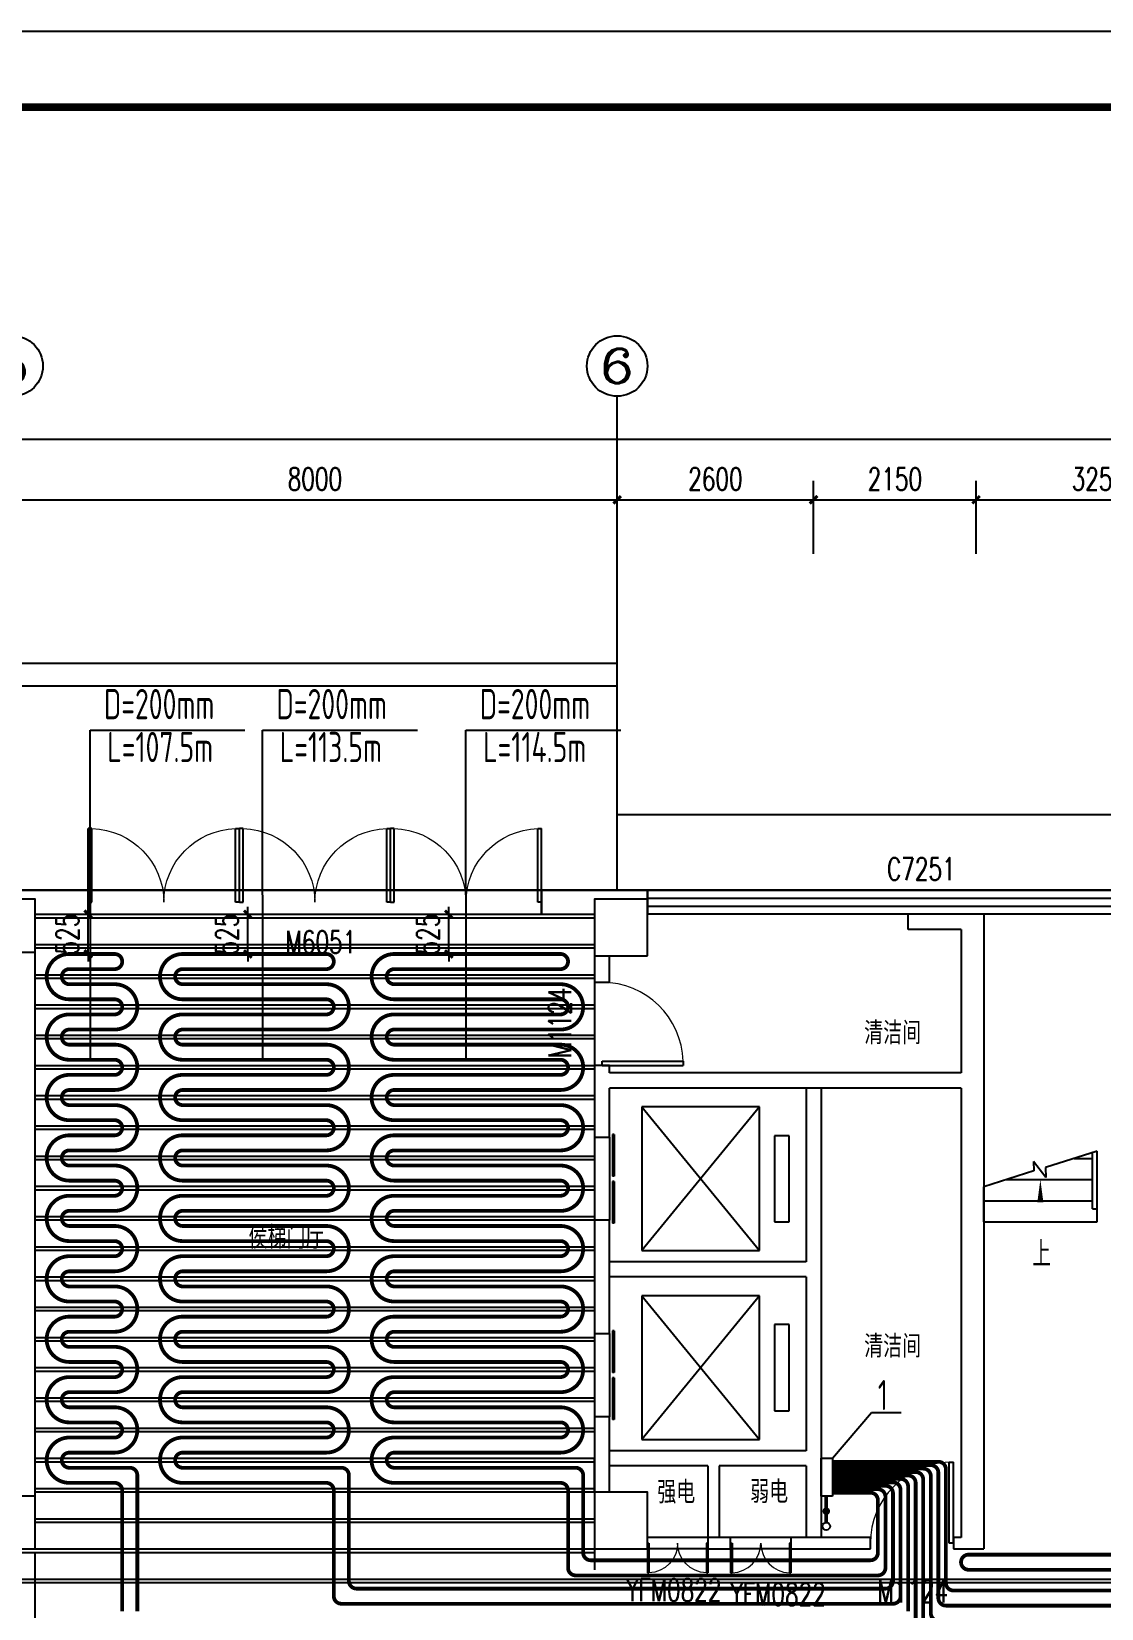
# Model space of a CAD drawing. Extents: x 2430460 to 2514560, y -608375 to -364775.
# Drawn here: x 2475732 to 2489890, y -569847 to -548975 of the extents above; entities that cross this region are included whole.
import ezdxf
from ezdxf.enums import TextEntityAlignment as Align

# ---------------------------------------------------------------- set-up
doc = ezdxf.new("R2010")
doc.units = 0
doc.header["$LTSCALE"] = 1000
doc.header["$MEASUREMENT"] = 0
doc.linetypes.add('DASH', pattern=[0.35, 0.25, -0.1])
doc.layers.add('A-FLOR-IDEN', color=7, linetype='Continuous', lineweight=20)
for name, color, linetype in [('AXIS', 3, 'Continuous'), ('AXIS_TEXT', 7, 'Continuous'), ('COLUMN', 9, 'Continuous'), ('DIM_SYMB', 3, 'Continuous'), ('EQ-采暖分集水器', 7, 'Continuous'), ('EVTR', 2, 'Continuous'), ('PIPE-地暖供', 4, 'Continuous'), ('PIPE-暖供水', 3, 'Continuous'), ('PUB_DIM', 3, 'Continuous'), ('STAIR', 2, 'Continuous'), ('TH_DIM', 3, 'Continuous'), ('TK', 4, 'Continuous'), ('VPIPE-暖供水', 3, 'Continuous'), ('VPIPE-暖回水', 2, 'Continuous'), ('WALL', 9, 'Continuous'), ('WINDOW', 4, 'Continuous'), ('WINDOW_TEXT', 7, 'Continuous'), ('木龙骨', 23, 'Continuous')]:
    doc.layers.add(name, color=color, linetype=linetype)
doc.styles.add('26#标准$0$TSSD_REIN', font='Tssdeng.shx', dxfattribs={"width": 0.7, "bigfont": 'tssdchn.shx'})
doc.styles.add('_TCH_AXIS', font='COMPLEX', dxfattribs={"bigfont": 'GBCBIG'})
doc.styles.add('_TCH_DIM', font='SIMPLEX', dxfattribs={"bigfont": 'GBCBIG'})
doc.styles.add('_TCH_DIM_T3', font='SIMPLEX', dxfattribs={"width": 0.705882, "bigfont": 'GBCBIG'})
doc.styles.add('_TCH_WINDOW', font='SIMPLEX', dxfattribs={"height": 3.5, "bigfont": 'GBCBIG'})
doc.styles.add('COMPLEX', font='COMPLEX')
doc.styles.add('HZTXT1', font='romans.shx', dxfattribs={"width": 0.7, "bigfont": 'GBHZFS.SHX'})
doc.styles.add('ROS', font='simhei.ttf', dxfattribs={"width": 0.7})
doc.styles.get("Standard").update_dxf_attribs({"font": 'gbenor.shx', "bigfont": 'gbcbig.shx'})
doc.dimstyles.new('_TCH_ARCH&&100', dxfattribs={"dimtxt": 297.5, "dimasz": 100, "dimexe": 250, "dimexo": 300, "dimgap": 126.25, "dimtad": 1, "dimdec": 0, "dimzin": 0, "dimdsep": 46, "dimtxsty": '_TCH_DIM_T3', "dimblk": 'ARCHTICK', "dimcen": 0.09, "dimclrt": 7, "dimazin": 2, "dimtfac": 1, "dimtdec": 0, "dimtix": 1, "dimtmove": 2, "dimatfit": 3, "dimfxl": 30, "dimtolj": 1, "dimtzin": 0, "dimarcsym": 0})

# ---------------------------------------------------------------- blocks, each defined once
blk = doc.blocks.new('*U544')
at = {"color": 3}
blk.add_lwpolyline([(-84100, 0), (0, 0), (0, 59400), (-84100, 59400)], close=True, dxfattribs=at)
at = {"color": 3, "const_width": 100}
blk.add_lwpolyline([(-81600, 1000), (-1000, 1000), (-1000, 58400), (-81600, 58400)], close=True, dxfattribs=at)
at = {"layer": 'TK', "color": 4, "style": 'HZTXT1'}
for tag, height, width, p in [('项目负责1', 400, 0.6, (-4500, 19196)), ('项目负责2', 400, 0.6, (-4500, 18296)), ('专责', 400, 0.6, (-4500, 17396)), ('审定', 400, 0.6, (-4500, 16496)), ('审核', 400, 0.6, (-4500, 15596)), ('校对', 400, 0.6, (-4500, 14696)), ('设计', 400, 0.6, (-4500, 13796)), ('绘图', 400, 0.6, (-4500, 12896)), ('建设单位', 450, 0.6, (-4500, 11050)), ('工号', 400, 0.5, (-5501, 3507)), ('版次', 400, 0.7, (-2138, 3498)), ('阶段', 400, 0.7, (-2138, 2498)), ('比例', 400, 0.7, (-5491, 1513)), ('日期', 400, 0.7, (-2138, 1498))]:
    blk.add_attdef(tag, text='', height=height, dxfattribs=dict(at, width=width)).set_placement(p, align=Align.MIDDLE)
at = {"layer": 'TK', "color": 1, "lineweight": -3, "style": 'HZTXT1', "width": 0.6}
blk.add_attdef('工程名称', text='', height=450, dxfattribs=at).set_placement((-4500, 9050), align=Align.MIDDLE)
at = {"layer": 'TK', "color": 4, "lineweight": -3, "style": 'HZTXT1', "width": 0.6}
blk.add_attdef('子项名称', text='', height=450, dxfattribs=at).set_placement((-4500, 7050), align=Align.MIDDLE)
at = {"layer": 'TK', "color": 1, "lineweight": -3, "width": 0.6, "flags": 104}
blk.add_attdef('图名', text='', height=400, dxfattribs=at).set_placement((-4558, 4958), align=Align.MIDDLE_CENTER)
at = {"layer": 'TK', "color": 1, "style": 'HZTXT1', "width": 0.7}
blk.add_attdef('图号', text='', height=400, dxfattribs=at).set_placement((-5491, 2513), align=Align.MIDDLE)
blk = doc.blocks.new('_ArchTick')
at = {"color": 0, "linetype": 'ByBlock', "const_width": 0.4}
blk.add_lwpolyline([(-0.5, -0.5), (0.5, 0.5)], dxfattribs=at)
blk = doc.blocks.new('*D50')
at = {"layer": 'Defpoints', "color": 0, "transparency": 16777216}
for p in [(19928, 9544), (11928, 8527), (19928, 8527)]:
    blk.add_point(p, dxfattribs=at)
at = {"layer": 'PUB_DIM', "color": 0, "lineweight": -2, "transparency": 16777216}
for p, q in [((11928, 8827), (11928, 9794)), ((19928, 8827), (19928, 9794)), ((11928, 9544), (19928, 9544))]:
    blk.add_line(p, q, dxfattribs=at)
at = {"layer": 'PUB_DIM', "color": 0, "lineweight": -2, "transparency": 16777216, "xscale": 100, "yscale": 100, "zscale": 100, "rotation": 180}
blk.add_blockref('_ArchTick', (11928, 9544), dxfattribs=at)
at = {"layer": 'PUB_DIM', "color": 0, "lineweight": -2, "transparency": 16777216, "xscale": 100, "yscale": 100, "zscale": 100}
blk.add_blockref('_ArchTick', (19928, 9544), dxfattribs=at)
at = {"layer": 'PUB_DIM', "color": 7, "transparency": 16777216, "insert": (15928, 9819), "char_height": 297.5, "attachment_point": 5, "style": '_TCH_DIM_T3'}
blk.add_mtext('\\A1;8000', dxfattribs=at)
blk = doc.blocks.new('*D51')
at = {"layer": 'Defpoints', "color": 0, "transparency": 16777216}
for p in [(22528, 9544), (19928, 8527), (22528, 8527)]:
    blk.add_point(p, dxfattribs=at)
at = {"layer": 'PUB_DIM', "color": 0, "lineweight": -2, "transparency": 16777216}
for p, q in [((19928, 8827), (19928, 9794)), ((22528, 8827), (22528, 9794)), ((19928, 9544), (22528, 9544))]:
    blk.add_line(p, q, dxfattribs=at)
at = {"layer": 'PUB_DIM', "color": 0, "lineweight": -2, "transparency": 16777216, "xscale": 100, "yscale": 100, "zscale": 100, "rotation": 180}
blk.add_blockref('_ArchTick', (19928, 9544), dxfattribs=at)
at = {"layer": 'PUB_DIM', "color": 0, "lineweight": -2, "transparency": 16777216, "xscale": 100, "yscale": 100, "zscale": 100}
blk.add_blockref('_ArchTick', (22528, 9544), dxfattribs=at)
at = {"layer": 'PUB_DIM', "color": 7, "transparency": 16777216, "insert": (21228, 9819), "char_height": 297.5, "attachment_point": 5, "style": '_TCH_DIM_T3'}
blk.add_mtext('\\A1;2600', dxfattribs=at)
blk = doc.blocks.new('*D52')
at = {"layer": 'Defpoints', "color": 0, "transparency": 16777216}
for p in [(24678, 9544), (22528, 8527), (24678, 8527)]:
    blk.add_point(p, dxfattribs=at)
at = {"layer": 'PUB_DIM', "color": 0, "lineweight": -2, "transparency": 16777216}
for p, q in [((22528, 8827), (22528, 9794)), ((24678, 8827), (24678, 9794)), ((22528, 9544), (24678, 9544))]:
    blk.add_line(p, q, dxfattribs=at)
at = {"layer": 'PUB_DIM', "color": 0, "lineweight": -2, "transparency": 16777216, "xscale": 100, "yscale": 100, "zscale": 100, "rotation": 180}
blk.add_blockref('_ArchTick', (22528, 9544), dxfattribs=at)
at = {"layer": 'PUB_DIM', "color": 0, "lineweight": -2, "transparency": 16777216, "xscale": 100, "yscale": 100, "zscale": 100}
blk.add_blockref('_ArchTick', (24678, 9544), dxfattribs=at)
at = {"layer": 'PUB_DIM', "color": 7, "transparency": 16777216, "insert": (23603, 9819), "char_height": 297.5, "attachment_point": 5, "style": '_TCH_DIM_T3'}
blk.add_mtext('\\A1;2150', dxfattribs=at)
blk = doc.blocks.new('*D53')
at = {"layer": 'Defpoints', "color": 0, "transparency": 16777216}
for p in [(27928, 9544), (24678, 8527), (27928, 8527)]:
    blk.add_point(p, dxfattribs=at)
at = {"layer": 'PUB_DIM', "color": 0, "lineweight": -2, "transparency": 16777216}
for p, q in [((24678, 8827), (24678, 9794)), ((27928, 8827), (27928, 9794)), ((24678, 9544), (27928, 9544))]:
    blk.add_line(p, q, dxfattribs=at)
at = {"layer": 'PUB_DIM', "color": 0, "lineweight": -2, "transparency": 16777216, "xscale": 100, "yscale": 100, "zscale": 100, "rotation": 180}
blk.add_blockref('_ArchTick', (24678, 9544), dxfattribs=at)
at = {"layer": 'PUB_DIM', "color": 0, "lineweight": -2, "transparency": 16777216, "xscale": 100, "yscale": 100, "zscale": 100}
blk.add_blockref('_ArchTick', (27928, 9544), dxfattribs=at)
at = {"layer": 'PUB_DIM', "color": 7, "transparency": 16777216, "insert": (26303, 9819), "char_height": 297.5, "attachment_point": 5, "style": '_TCH_DIM_T3'}
blk.add_mtext('\\A1;3250', dxfattribs=at)
blk = doc.blocks.new('*D56')
at = {"layer": 'Defpoints', "color": 0, "transparency": 16777216}
for p in [(36348, 10344), (-20492, 9302), (36348, 9302)]:
    blk.add_point(p, dxfattribs=at)
at = {"layer": 'PUB_DIM', "color": 0, "lineweight": -2, "transparency": 16777216}
for p, q in [((-20492, 9602), (-20492, 10594)), ((36348, 9602), (36348, 10594)), ((-20492, 10344), (36348, 10344))]:
    blk.add_line(p, q, dxfattribs=at)
at = {"layer": 'PUB_DIM', "color": 0, "lineweight": -2, "transparency": 16777216, "xscale": 100, "yscale": 100, "zscale": 100, "rotation": 180}
blk.add_blockref('_ArchTick', (-20492, 10344), dxfattribs=at)
at = {"layer": 'PUB_DIM', "color": 0, "lineweight": -2, "transparency": 16777216, "xscale": 100, "yscale": 100, "zscale": 100}
blk.add_blockref('_ArchTick', (36348, 10344), dxfattribs=at)
at = {"layer": 'PUB_DIM', "color": 7, "transparency": 16777216, "insert": (7928, 10619), "char_height": 297.5, "attachment_point": 5, "style": '_TCH_DIM_T3'}
blk.add_mtext('\\A1;56840', dxfattribs=at)
blk = doc.blocks.new('_FZHK')
blk.add_lwpolyline([(-0.5, -0.5), (0.5, -0.5), (0.5, 0.5), (-0.5, 0.5)], close=True)
blk = doc.blocks.new('$DorLib2D$00000002')
for p, q in [((-0.5, 0), (-0.5, 0.4875)), ((-0.475, 0.4875), (-0.5, 0.4875)), ((-0.475, 0), (-0.475, 0.4875)), ((0.475, 0), (0.475, 0.4875)), ((0.475, 0.4875), (0.5, 0.4875)), ((0.5, 0), (0.5, 0.4875)), ((-0.5, 0), (-0.475, 0)), ((0.5, 0), (0.475, 0))]:
    blk.add_line(p, q)
at = {"lineweight": 13}
for centre, start, end in [((-0.4875, 0), 0, 88.53072), ((0.4875, 0), 91.46928, 180)]:
    blk.add_arc(centre, 0.4875, start, end, dxfattribs=at)
blk = doc.blocks.new('$DorLib2D$00000001')
for p, q in [((0.45, 0.975), (0.5, 0.975)), ((0.45, 0), (0.45, 0.975)), ((0.5, 0), (0.5, 0.975)), ((0.5, 0), (0.45, 0))]:
    blk.add_line(p, q)
at = {"lineweight": 13}
blk.add_arc((0.475, 0), 0.975, 91.4693, 180, dxfattribs=at)
blk = doc.blocks.new('$WINLIB2D$00000001')
at = {"color": 0}
for points in [[(-0.5, 0.5), (-0.5, -0.5)], [(-0.5, 0.5), (0.5, 0.5)], [(0.5, -0.5), (0.5, 0.5)], [(0.5, 0.1667), (-0.5, 0.1667)], [(0.5, -0.1667), (-0.5, -0.1667)], [(-0.5, -0.5), (0.5, -0.5)]]:
    blk.add_lwpolyline(points, dxfattribs=at)
blk = doc.blocks.new('$DORLIB2D$00000127')
at = {"color": 0}
for points in [[(-0.533, 0.795), (-0.533, 0.69)], [(-0.033, 0.795), (-0.533, 0.795)], [(-0.033, 0.795), (-0.033, 0.69)], [(0.533, 0.795), (0.033, 0.795)], [(0.033, 0.795), (0.033, 0.69)], [(0.533, 0.795), (0.533, 0.69)], [(-0.033, 0.69), (-0.533, 0.69)], [(0.533, 0.69), (0.033, 0.69)], [(0.5, 0.5), (-0.5, 0.5)]]:
    blk.add_lwpolyline(points, dxfattribs=at)
blk = doc.blocks.new('*D535')
at = {"layer": 'Defpoints', "color": 0, "transparency": 16777216}
for p in [(19928, 9544), (11928, 8527), (19928, 8527)]:
    blk.add_point(p, dxfattribs=at)
at = {"layer": 'PUB_DIM', "color": 0, "lineweight": -2, "transparency": 16777216}
for p, q in [((11928, 8827), (11928, 9794)), ((19928, 8827), (19928, 9794)), ((11928, 9544), (19928, 9544))]:
    blk.add_line(p, q, dxfattribs=at)
at = {"layer": 'PUB_DIM', "color": 0, "lineweight": -2, "transparency": 16777216, "xscale": 100, "yscale": 100, "zscale": 100, "rotation": 180}
blk.add_blockref('_ArchTick', (11928, 9544), dxfattribs=at)
at = {"layer": 'PUB_DIM', "color": 0, "lineweight": -2, "transparency": 16777216, "xscale": 100, "yscale": 100, "zscale": 100}
blk.add_blockref('_ArchTick', (19928, 9544), dxfattribs=at)
at = {"layer": 'PUB_DIM', "color": 7, "transparency": 16777216, "insert": (15928, 9819), "char_height": 297.5, "attachment_point": 5, "style": '_TCH_DIM_T3'}
blk.add_mtext('\\A1;8000', dxfattribs=at)
blk = doc.blocks.new('*D536')
at = {"layer": 'Defpoints', "color": 0, "transparency": 16777216}
for p in [(22528, 9544), (19928, 8527), (22528, 8527)]:
    blk.add_point(p, dxfattribs=at)
at = {"layer": 'PUB_DIM', "color": 0, "lineweight": -2, "transparency": 16777216}
for p, q in [((19928, 8827), (19928, 9794)), ((22528, 8827), (22528, 9794)), ((19928, 9544), (22528, 9544))]:
    blk.add_line(p, q, dxfattribs=at)
at = {"layer": 'PUB_DIM', "color": 0, "lineweight": -2, "transparency": 16777216, "xscale": 100, "yscale": 100, "zscale": 100, "rotation": 180}
blk.add_blockref('_ArchTick', (19928, 9544), dxfattribs=at)
at = {"layer": 'PUB_DIM', "color": 0, "lineweight": -2, "transparency": 16777216, "xscale": 100, "yscale": 100, "zscale": 100}
blk.add_blockref('_ArchTick', (22528, 9544), dxfattribs=at)
at = {"layer": 'PUB_DIM', "color": 7, "transparency": 16777216, "insert": (21228, 9819), "char_height": 297.5, "attachment_point": 5, "style": '_TCH_DIM_T3'}
blk.add_mtext('\\A1;2600', dxfattribs=at)
blk = doc.blocks.new('*D537')
at = {"layer": 'Defpoints', "color": 0, "transparency": 16777216}
for p in [(24678, 9544), (22528, 8527), (24678, 8527)]:
    blk.add_point(p, dxfattribs=at)
at = {"layer": 'PUB_DIM', "color": 0, "lineweight": -2, "transparency": 16777216}
for p, q in [((22528, 8827), (22528, 9794)), ((24678, 8827), (24678, 9794)), ((22528, 9544), (24678, 9544))]:
    blk.add_line(p, q, dxfattribs=at)
at = {"layer": 'PUB_DIM', "color": 0, "lineweight": -2, "transparency": 16777216, "xscale": 100, "yscale": 100, "zscale": 100, "rotation": 180}
blk.add_blockref('_ArchTick', (22528, 9544), dxfattribs=at)
at = {"layer": 'PUB_DIM', "color": 0, "lineweight": -2, "transparency": 16777216, "xscale": 100, "yscale": 100, "zscale": 100}
blk.add_blockref('_ArchTick', (24678, 9544), dxfattribs=at)
at = {"layer": 'PUB_DIM', "color": 7, "transparency": 16777216, "insert": (23603, 9819), "char_height": 297.5, "attachment_point": 5, "style": '_TCH_DIM_T3'}
blk.add_mtext('\\A1;2150', dxfattribs=at)
blk = doc.blocks.new('*D538')
at = {"layer": 'Defpoints', "color": 0, "transparency": 16777216}
for p in [(27928, 9544), (24678, 8527), (27928, 8527)]:
    blk.add_point(p, dxfattribs=at)
at = {"layer": 'PUB_DIM', "color": 0, "lineweight": -2, "transparency": 16777216}
for p, q in [((24678, 8827), (24678, 9794)), ((27928, 8827), (27928, 9794)), ((24678, 9544), (27928, 9544))]:
    blk.add_line(p, q, dxfattribs=at)
at = {"layer": 'PUB_DIM', "color": 0, "lineweight": -2, "transparency": 16777216, "xscale": 100, "yscale": 100, "zscale": 100, "rotation": 180}
blk.add_blockref('_ArchTick', (24678, 9544), dxfattribs=at)
at = {"layer": 'PUB_DIM', "color": 0, "lineweight": -2, "transparency": 16777216, "xscale": 100, "yscale": 100, "zscale": 100}
blk.add_blockref('_ArchTick', (27928, 9544), dxfattribs=at)
at = {"layer": 'PUB_DIM', "color": 7, "transparency": 16777216, "insert": (26303, 9819), "char_height": 297.5, "attachment_point": 5, "style": '_TCH_DIM_T3'}
blk.add_mtext('\\A1;3250', dxfattribs=at)
blk = doc.blocks.new('*D541')
at = {"layer": 'Defpoints', "color": 0, "transparency": 16777216}
for p in [(36348, 10344), (-20492, 9302), (36348, 9302)]:
    blk.add_point(p, dxfattribs=at)
at = {"layer": 'PUB_DIM', "color": 0, "lineweight": -2, "transparency": 16777216}
for p, q in [((-20492, 9602), (-20492, 10594)), ((36348, 9602), (36348, 10594)), ((-20492, 10344), (36348, 10344))]:
    blk.add_line(p, q, dxfattribs=at)
at = {"layer": 'PUB_DIM', "color": 0, "lineweight": -2, "transparency": 16777216, "xscale": 100, "yscale": 100, "zscale": 100, "rotation": 180}
blk.add_blockref('_ArchTick', (-20492, 10344), dxfattribs=at)
at = {"layer": 'PUB_DIM', "color": 0, "lineweight": -2, "transparency": 16777216, "xscale": 100, "yscale": 100, "zscale": 100}
blk.add_blockref('_ArchTick', (36348, 10344), dxfattribs=at)
at = {"layer": 'PUB_DIM', "color": 7, "transparency": 16777216, "insert": (7928, 10619), "char_height": 297.5, "attachment_point": 5, "style": '_TCH_DIM_T3'}
blk.add_mtext('\\A1;56840', dxfattribs=at)
blk = doc.blocks.new('_AXISO')
blk.add_circle((0, 0), 0.5)
at = {"layer": 'AXIS_TEXT', "style": 'COMPLEX', "width": 1.041667}
blk.add_attdef('A', text='', height=0.56, dxfattribs=at).set_placement((-0.25, -0.28), (0.25, -0.28), align=Align.FIT)
blk = doc.blocks.new('*D545')
at = {"layer": 'Defpoints', "color": 0, "transparency": 16777216}
for p in [(2476374, -560659), (2476482, -560659), (2476374, -561184)]:
    blk.add_point(p, dxfattribs=at)
at = {"layer": 'TH_DIM', "color": 0, "lineweight": -2, "transparency": 16777216}
for p, q in [((2476482, -560659), (2476482, -560559)), ((2476482, -561184), (2476482, -560659)), ((2476674, -560659), (2476732, -560659)), ((2476482, -561184), (2476482, -561284)), ((2476674, -561184), (2476732, -561184))]:
    blk.add_line(p, q, dxfattribs=at)
at = {"layer": 'TH_DIM', "color": 0, "lineweight": -2, "transparency": 16777216, "xscale": 100, "yscale": 100, "zscale": 100}
for p, rotation in [((2476482, -560659), 270), ((2476482, -561184), 90)]:
    blk.add_blockref('_ArchTick', p, dxfattribs=dict(at, rotation=rotation))
at = {"layer": 'TH_DIM', "color": 7, "transparency": 16777216, "insert": (2476207, -560922), "char_height": 297.5, "attachment_point": 5, "rotation": 90, "style": '_TCH_DIM_T3'}
blk.add_mtext('\\A1;525', dxfattribs=at)
blk = doc.blocks.new('*D546')
at = {"layer": 'Defpoints', "color": 0, "transparency": 16777216}
for p in [(2478485, -560659), (2478594, -560659), (2478485, -561184)]:
    blk.add_point(p, dxfattribs=at)
at = {"layer": 'TH_DIM', "color": 0, "lineweight": -2, "transparency": 16777216}
for p, q in [((2478594, -560659), (2478594, -560559)), ((2478594, -561184), (2478594, -560659)), ((2478785, -560659), (2478844, -560659)), ((2478594, -561184), (2478594, -561284)), ((2478785, -561184), (2478844, -561184))]:
    blk.add_line(p, q, dxfattribs=at)
at = {"layer": 'TH_DIM', "color": 0, "lineweight": -2, "transparency": 16777216, "xscale": 100, "yscale": 100, "zscale": 100}
for p, rotation in [((2478594, -560659), 270), ((2478594, -561184), 90)]:
    blk.add_blockref('_ArchTick', p, dxfattribs=dict(at, rotation=rotation))
at = {"layer": 'TH_DIM', "color": 7, "transparency": 16777216, "insert": (2478319, -560922), "char_height": 297.5, "attachment_point": 5, "rotation": 90, "style": '_TCH_DIM_T3'}
blk.add_mtext('\\A1;525', dxfattribs=at)
blk = doc.blocks.new('*D547')
at = {"layer": 'Defpoints', "color": 0, "transparency": 16777216}
for p in [(2481146, -560659), (2481254, -560659), (2481146, -561184)]:
    blk.add_point(p, dxfattribs=at)
at = {"layer": 'TH_DIM', "color": 0, "lineweight": -2, "transparency": 16777216}
for p, q in [((2481254, -560659), (2481254, -560559)), ((2481254, -561184), (2481254, -560659)), ((2481446, -560659), (2481504, -560659)), ((2481254, -561184), (2481254, -561284)), ((2481446, -561184), (2481504, -561184))]:
    blk.add_line(p, q, dxfattribs=at)
at = {"layer": 'TH_DIM', "color": 0, "lineweight": -2, "transparency": 16777216, "xscale": 100, "yscale": 100, "zscale": 100}
for p, rotation in [((2481254, -560659), 270), ((2481254, -561184), 90)]:
    blk.add_blockref('_ArchTick', p, dxfattribs=dict(at, rotation=rotation))
at = {"layer": 'TH_DIM', "color": 7, "transparency": 16777216, "insert": (2480979, -560922), "char_height": 297.5, "attachment_point": 5, "rotation": 90, "style": '_TCH_DIM_T3'}
blk.add_mtext('\\A1;525', dxfattribs=at)
blk = doc.blocks.new('A$C0536007B')
for points in [[(19928.5, 5376.9), (37348.5, 5376.9), (37348.5, -21463.1), (11928.5, -21463.1)], [(-12491.5, 1626.9), (-4491.5, 1626.9), (-4491.5, 4376.9), (36348.5, 4376.9), (36348.5, -20463.1), (-12491.5, -20463.1), (-12491.5, 1626.9)]]:
    blk.add_lwpolyline(points)
blk.add_lwpolyline([(12928.5, 4056.9), (18928.5, 4056.9), (18928.5, 4376.9), (12928.5, 4376.9)], close=True)
at = {"layer": 'AXIS'}
blk.add_line((19928.5, 6914.2), (19928.5, 10914.2), dxfattribs=at)
at = {"layer": 'DIM_SYMB'}
blk.add_lwpolyline([(25528.5, -153.1, 0, 0, 0), (25528.5, 546.9, 0, 80, 0), (25528.5, 246.9, 0, 0, 0)], format="xyseb", dxfattribs=at)
at = {"layer": 'EVTR'}
for p, q in [((21813.5, 1506.9), (20253.5, 1506.9)), ((20253.5, 1506.9), (20253.5, -393.1)), ((21813.5, 1506.9), (20253.5, -393.1)), ((20253.5, 1506.9), (21813.5, -393.1)), ((21813.5, -393.1), (21813.5, 1506.9)), ((22203.5, 1126.9), (22008.5, 1126.9)), ((22008.5, 1126.9), (22008.5, -13.1)), ((22203.5, -13.1), (22203.5, 1126.9)), ((22008.5, -13.1), (22203.5, -13.1)), ((20253.5, -393.1), (21813.5, -393.1)), ((21813.5, -993.1), (20253.5, -993.1)), ((20253.5, -993.1), (20253.5, -2893.1)), ((21813.5, -993.1), (20253.5, -2893.1)), ((20253.5, -993.1), (21813.5, -2893.1)), ((21813.5, -2893.1), (21813.5, -993.1)), ((22203.5, -1373.1), (22008.5, -1373.1)), ((22008.5, -1373.1), (22008.5, -2513.1)), ((22203.5, -2513.1), (22203.5, -1373.1)), ((22008.5, -2513.1), (22203.5, -2513.1)), ((20253.5, -2893.1), (21813.5, -2893.1))]:
    blk.add_line(p, q, dxfattribs=at)
at = {"layer": 'STAIR'}
for p, q in [((26278.5, 921.6), (25595.2, 707.8)), ((26218.5, 156.9), (26218.5, 902.8)), ((26278.5, 156.9), (26278.5, 921.6)), ((26278.5, 156.9), (26278.5, 921.6)), ((25442.7, 660.1), (24778.5, 452.2)), ((25600.8, 572.9), (25437.5, 786.6)), ((25437.5, 786.6), (25442.7, 660.1)), ((25595.2, 707.8), (25600.8, 572.9)), ((25975.8, 826.9), (26218.5, 826.9)), ((24778.5, -13.1), (24778.5, 452.2)), ((25081.1, 546.9), (26218.5, 546.9)), ((24778.5, 266.9), (26218.5, 266.9)), ((26218.5, 156.9), (26278.5, 156.9)), ((26278.5, -13.1), (26278.5, 156.9)), ((24778.5, -13.1), (26278.5, -13.1))]:
    blk.add_line(p, q, dxfattribs=at)
for points in [[(19928.5, 4376.9), (19928.5, 7376.9), (11928.5, 7376.9), (11928.5, 4376.9)], [(19928.5, 7076.9), (19928.5, 7076.9), (11928.5, 7076.9)]]:
    blk.add_lwpolyline(points, dxfattribs=at)
at = {"layer": 'WALL'}
for p, q in [((12928.5, 4376.9), (11928.5, 4376.9)), ((12928.5, 4056.9), (12928.5, 4376.9)), ((19928.5, 4376.9), (18928.5, 4376.9)), ((18928.5, 4376.9), (18928.5, 4056.9)), ((20328.5, 4376.9), (19928.5, 4376.9)), ((20328.5, 4256.9), (20328.5, 4376.9)), ((12228.5, 4056.9), (12928.5, 4056.9)), ((18928.5, 4056.9), (19628.5, 4056.9)), ((24778.5, 4056.9), (23778.5, 4056.9)), ((23778.5, 3856.9), (23778.5, 4056.9)), ((24778.5, 4056.9), (24778.5, 1856.9)), ((24478.5, 3856.9), (23778.5, 3856.9)), ((24478.5, 3856.9), (24478.5, 1956.9)), ((12228.5, -3643.1), (12228.5, 3556.9)), ((19628.5, 3506.9), (19628.5, 3156.9)), ((19828.5, 3156.9), (19828.5, 3506.9)), ((19628.5, 3156.9), (19828.5, 3156.9)), ((19828.5, 2056.9), (19628.5, 2056.9)), ((19628.5, 2056.9), (19628.5, 1856.9)), ((19828.5, 1956.9), (19828.5, 2056.9)), ((22528.5, 1956.9), (19828.5, 1956.9)), ((24478.5, 1956.9), (22528.5, 1956.9)), ((19628.5, 1856.9), (19628.5, 1106.9)), ((19828.5, 1106.9), (19828.5, 1756.9)), ((22528.5, 1756.9), (19828.5, 1756.9)), ((22428.5, 1756.9), (22428.5, -543.1)), ((24478.5, 1756.9), (22528.5, 1756.9)), ((22628.5, 1756.9), (22628.5, -643.1)), ((24478.5, 1756.9), (24478.5, -4193.1)), ((24778.5, 1856.9), (24778.5, -4343.1)), ((19628.5, 1106.9), (19828.5, 1106.9)), ((19828.5, 6.9), (19628.5, 6.9)), ((19628.5, 6.9), (19628.5, -643.1)), ((19828.5, -643.1), (19828.5, 6.9)), ((22428.5, -543.1), (19828.5, -543.1)), ((19628.5, -643.1), (19628.5, -1493.1)), ((19828.5, -1493.1), (19828.5, -643.1)), ((22428.5, -743.1), (19828.5, -743.1)), ((22428.5, -743.1), (22428.5, -3043.1)), ((22628.5, -643.1), (22628.5, -3143.1)), ((19628.5, -1493.1), (19828.5, -1493.1)), ((19828.5, -2593.1), (19628.5, -2593.1)), ((19628.5, -2593.1), (19628.5, -3143.1)), ((19828.5, -3143.1), (19828.5, -2593.1)), ((21228.5, -3043.1), (19828.5, -3043.1)), ((22428.5, -3043.1), (21228.5, -3043.1)), ((19628.5, -3593.1), (19628.5, -3143.1)), ((19828.5, -3593.1), (19828.5, -3143.1)), ((21128.5, -3243.1), (19828.5, -3243.1)), ((21128.5, -3243.1), (21128.5, -4193.1)), ((22428.5, -3243.1), (21278.5, -3243.1)), ((21278.5, -3243.1), (21278.5, -4193.1)), ((22428.5, -3243.1), (22428.5, -4193.1)), ((22628.5, -3143.1), (22628.5, -4193.1)), ((21228.5, -4193.1), (21128.5, -4193.1)), ((21128.5, -4193.1), (21128.5, -4343.1)), ((21128.5, -4343.1), (21228.5, -4343.1)), ((21428.4, -4193.1), (21228.5, -4193.1)), ((21228.5, -4343.1), (21428.4, -4343.1)), ((21428.4, -4343.1), (21428.4, -4193.1)), ((22528.5, -4193.1), (22228.4, -4193.1)), ((22228.4, -4193.1), (22228.4, -4343.1)), ((22228.4, -4343.1), (22528.5, -4343.1)), ((23278.5, -4193.1), (22528.5, -4193.1)), ((22528.5, -4343.1), (23278.5, -4343.1)), ((23278.5, -4343.1), (23278.5, -4193.1)), ((24478.5, -4193.1), (24378.5, -4193.1)), ((24378.5, -4193.1), (24378.5, -4343.1)), ((24378.5, -4343.1), (24778.5, -4343.1))]:
    blk.add_line(p, q, dxfattribs=at)
at = {"layer": 'WINDOW'}
for p, q in [((21128.5, -4193.1), (20328.5, -4193.1)), ((21128.5, -4343.1), (20328.5, -4343.1)), ((22228.4, -4193.1), (21428.4, -4193.1)), ((22228.4, -4343.1), (21428.4, -4343.1))]:
    blk.add_line(p, q, dxfattribs=at)
at = {"layer": 'AXIS'}
ref = blk.add_blockref('_AXISO', (11928.5, 11314.2), dxfattribs=dict(at, xscale=800, yscale=800, zscale=800))
ref.add_attrib('A', '5', dxfattribs={"layer": 'AXIS_TEXT', "height": 452.5, "style": '_TCH_AXIS', "width": 1.5}).set_placement((11702.2, 11087.9), (12154.7, 11087.9), align=Align.FIT)
ref = blk.add_blockref('_AXISO', (19928.5, 11314.2), dxfattribs=dict(at, xscale=800, yscale=800, zscale=800))
ref.add_attrib('A', '6', dxfattribs={"layer": 'AXIS_TEXT', "height": 452.5, "style": '_TCH_AXIS', "width": 1.5}).set_placement((19702.2, 11087.9), (20154.7, 11087.9), align=Align.FIT)
at = {"layer": 'COLUMN', "yscale": 700, "zscale": 700, "rotation": 90}
for p, xscale in [((11878.5, 3906.9), 700), ((19978.5, 3881.9), 750), ((11878.5, -3993.1), 699.9999999131542), ((19978.5, -3968.1), 749.9999999131542)]:
    blk.add_blockref('_FZHK', p, dxfattribs=dict(at, xscale=xscale))
at = {"layer": 'WINDOW'}
for name, p, xscale, yscale, zscale, rotation in [('$DorLib2D$00000002', (13928.5, 4216.9), 2000, -2000, 2000, 180), ('$DorLib2D$00000002', (15928.5, 4216.9), 2000, -2000, 2000, 180), ('$DorLib2D$00000002', (17928.5, 4216.9), 2000, -2000, 2000, 180), ('$DORLIB2D$00000127', (19728.5, 556.9), 1100, -200, 1100, 90), ('$DORLIB2D$00000127', (19728.5, -2043.1), 1100, -200, 1100, 90)]:
    blk.add_blockref(name, p, dxfattribs=dict(at, xscale=xscale, yscale=yscale, zscale=zscale, rotation=rotation))
ref = blk.add_blockref('$WINLIB2D$00000001', (23928.5, 4216.9), dxfattribs=dict(at, xscale=7200, yscale=320, zscale=7200, rotation=180))
ref.add_attrib('A', 'C7251', (23498.5, 4508), dxfattribs={"layer": 'WINDOW_TEXT', "height": 297.5, "style": '_TCH_WINDOW', "width": 0.705882})
ref = blk.add_blockref('$DorLib2D$00000001', (19728.5, 2606.9), dxfattribs=dict(at, xscale=-1100, yscale=-1100, zscale=-1100, rotation=90))
ref.add_attrib('A', 'M1124', (19317.4, 2151.9), dxfattribs={"layer": 'WINDOW_TEXT', "height": 297.5, "rotation": 90, "style": '_TCH_WINDOW', "width": 0.705882})
ref = blk.add_blockref('$DorLib2D$00000001', (23828.5, -4268.1), dxfattribs=dict(at, xscale=-1100, yscale=-1100, zscale=-1100, rotation=180))
ref.add_attrib('A', 'M1124', (23373.5, -5051.6), dxfattribs={"layer": 'WINDOW_TEXT', "height": 297.5, "style": '_TCH_WINDOW', "width": 0.705882})
ref = blk.add_blockref('$DorLib2D$00000002', (20728.5, -4268.1), dxfattribs=dict(at, xscale=-800, yscale=800, zscale=-800, rotation=179.9999999999898))
ref.add_attrib('A', 'YFM0822', (20048.5, -5035.4), dxfattribs={"layer": 'WINDOW_TEXT', "height": 297.5, "rotation": 360, "style": '_TCH_WINDOW', "width": 0.705882})
ref = blk.add_blockref('$DorLib2D$00000002', (21828.4, -4268.1), dxfattribs=dict(at, xscale=800, yscale=800, zscale=800, rotation=180))
ref.add_attrib('A', 'YFM0822', (21428.7, -5092.1), dxfattribs={"layer": 'WINDOW_TEXT', "height": 297.5, "style": '_TCH_WINDOW', "width": 0.705882})
at = {"layer": 'A-FLOR-IDEN', "style": 'ROS', "width": 0.7}
for s, p in [('清洁间', (23197.8, 2365.5)), ('侯梯门厅', (15049.9, -340.5)), ('清洁间', (23197.8, -1781.2)), ('强电', (20459.5, -3712.7)), ('弱电', (21688.3, -3706.7))]:
    blk.add_text(s, height=262.87, dxfattribs=at).set_placement(p)
at = {"layer": 'DIM_SYMB', "color": 7, "style": '_TCH_DIM'}
blk.add_text('上', height=337.6, dxfattribs=at).set_placement((25424.2, -608.1))
at = {"layer": 'WINDOW_TEXT', "style": '_TCH_WINDOW', "width": 0.705882}
blk.add_text('M6051', height=297.5, dxfattribs=at).set_placement((15539.8, 3541.6))
at = {"layer": 'PUB_DIM'}
for p1, p2, distance, picture, middle in [((-20491.5, 9301.7), (36348.5, 9301.7), 1042.6, '*D56', (7928.5, 10619.3)), ((-20491.5, 9301.7), (36348.5, 9301.7), 1042.6, '*D541', (7928.5, 10619.3)), ((11928.5, 8527.3), (19928.5, 8527.3), 1017, '*D50', (15928.5, 9819.3)), ((11928.5, 8527.3), (19928.5, 8527.3), 1017, '*D535', (15928.5, 9819.3)), ((19928.5, 8527.3), (22528.5, 8527.3), 1017, '*D51', (21228.5, 9819.3)), ((19928.5, 8527.3), (22528.5, 8527.3), 1017, '*D536', (21228.5, 9819.3)), ((22528.5, 8527.3), (24678.5, 8527.3), 1017, '*D52', (23603.5, 9819.3)), ((22528.5, 8527.3), (24678.5, 8527.3), 1017, '*D537', (23603.5, 9819.3)), ((24678.5, 8527.3), (27928.5, 8527.3), 1017, '*D53', (26303.5, 9819.3)), ((24678.5, 8527.3), (27928.5, 8527.3), 1017, '*D538', (26303.5, 9819.3))]:
    dim = blk.add_aligned_dim(p1=p1, p2=p2, distance=distance, dimstyle='_TCH_ARCH&&100', dxfattribs=at)
    dim.commit()
    dim.dimension.update_dxf_attribs({"geometry": picture, "text_midpoint": middle})

msp = doc.modelspace()

# ---------------------------------------------------------------- hatches: boundary and pattern name
at = {"layer": 'VPIPE-暖回水', "linetype": 'DASH'}
msp.add_hatch(color=256, dxfattribs=at).paths.add_polyline_path([(2486298.3, -568559.3), (2486297.2, -568548.9), (2486294, -568538.9), (2486288.8, -568529.9), (2486281.8, -568522.1), (2486273.3, -568516), (2486263.8, -568511.7), (2486253.5, -568509.5), (2486243.1, -568509.5), (2486232.9, -568511.7), (2486223.3, -568516), (2486214.8, -568522.1), (2486207.9, -568529.9), (2486202.6, -568538.9), (2486199.4, -568548.9), (2486198.3, -568559.3), (2486199.4, -568569.7), (2486202.6, -568579.6), (2486207.9, -568588.7), (2486214.8, -568596.4), (2486223.3, -568602.6), (2486232.9, -568606.8), (2486243.1, -568609), (2486253.5, -568609), (2486263.8, -568606.8), (2486273.3, -568602.6), (2486281.8, -568596.4), (2486288.8, -568588.7), (2486294, -568579.6), (2486297.2, -568569.7)])

# ---------------------------------------------------------------- linework, layer by layer
for p, q in [((2476510.2, -562584.3), (2476506.9, -558221)), ((2476506.9, -558221), (2478554.6, -558221)), ((2478793.3, -562584.3), (2478790, -558221)), ((2478790, -558221), (2480837.6, -558221)), ((2481483.6, -562584.3), (2481480.3, -558221)), ((2481480.3, -558221), (2483528, -558221)), ((2486332, -567859.3), (2486846.5, -567251.4)), ((2486846.5, -567251.4), (2487237.9, -567251.4)), ((2483182, -567859.3), (2483182, -569336.2)), ((2475782, -576459.3), (2475782, -569109.3))]:
    msp.add_line(p, q)
at = {"layer": 'EQ-采暖分集水器'}
for p, q in [((2486182, -568359.3), (2486182, -567859.3)), ((2486182, -567859.3), (2486332, -567859.3)), ((2486182, -568359.3), (2486182, -567859.3)), ((2486182, -567859.3), (2486332, -567859.3)), ((2486332, -567859.3), (2486332, -568359.3)), ((2486332, -567859.3), (2486332, -568359.3)), ((2486332, -568359.3), (2486182, -568359.3)), ((2486332, -568359.3), (2486182, -568359.3))]:
    msp.add_line(p, q, dxfattribs=at)
at = {"layer": 'PIPE-地暖供', "const_width": 50}
for points in [[(2476931.9, -569884.3), (2476931.9, -568284.3, 0.4142136), (2476831.9, -568184.3), (2476232, -568184.3, -0.4142136), (2475932, -567884.3, -0.4142136), (2476232, -567584.3), (2476832, -567584.3, 0.4142136), (2476932, -567484.3, 0.4142136), (2476832, -567384.3), (2476232, -567384.3, -0.4142136), (2475932, -567084.3, -0.4142136), (2476232, -566784.3), (2476832, -566784.3, 0.4142136), (2476932, -566684.3, 0.4142136), (2476832, -566584.3), (2476232, -566584.3, -0.4142136), (2475932, -566284.3, -0.4142136), (2476232, -565984.3), (2476832, -565984.3, 0.4142136), (2476932, -565884.3, 0.4142136), (2476832, -565784.3), (2476232, -565784.3, -0.4142136), (2475932, -565484.3, -0.4142136), (2476232, -565184.3), (2476832, -565184.3, 0.4142136), (2476932, -565084.3, 0.4142136), (2476832, -564984.3), (2476232, -564984.3, -0.4142136), (2475932, -564684.3, -0.4142136), (2476232, -564384.3), (2476832, -564384.3, 0.4142136), (2476932, -564284.3, 0.4142136), (2476832, -564184.3), (2476232, -564184.3, -0.4142136), (2475932, -563884.3, -0.4142136), (2476232, -563584.3), (2476832, -563584.3, 0.4142136), (2476932, -563484.3, 0.4142136), (2476832, -563384.3), (2476232, -563384.3, -0.4142136), (2475932, -563084.3, -0.4142136), (2476232, -562784.3), (2476832, -562784.3, 0.4142136), (2476932, -562684.3, 0.4142136), (2476832, -562584.3), (2476232, -562584.3, -0.4142136), (2475932, -562284.3, -0.4142136), (2476232, -561984.3), (2476832, -561984.3, 0.4142136), (2476932, -561884.3, 0.4142136), (2476832, -561784.3), (2476232, -561784.3, -0.4142136), (2475932, -561484.3, -0.4142136), (2476232, -561184.3), (2476832, -561184.3, -0.4142136), (2476932, -561284.3, -0.4142136), (2476832, -561384.3), (2476232, -561384.3, 0.4142136), (2476132, -561484.3, 0.4142136), (2476232, -561584.3), (2476832, -561584.3, -0.4142136), (2477132, -561884.3, -0.4142136), (2476832, -562184.3), (2476232, -562184.3, 0.4142136), (2476132, -562284.3, 0.4142136), (2476232, -562384.3), (2476832, -562384.3, -0.4142136), (2477132, -562684.3, -0.4142136), (2476832, -562984.3), (2476232, -562984.3, 0.4142136), (2476132, -563084.3, 0.4142136), (2476232, -563184.3), (2476832, -563184.3, -0.4142136), (2477132, -563484.3, -0.4142136), (2476832, -563784.3), (2476232, -563784.3, 0.4142136), (2476132, -563884.3, 0.4142136), (2476232, -563984.3), (2476832, -563984.3, -0.4142136), (2477132, -564284.3, -0.4142136), (2476832, -564584.3), (2476232, -564584.3, 0.4142136), (2476132, -564684.3, 0.4142136), (2476232, -564784.3), (2476832, -564784.3, -0.4142136), (2477132, -565084.3, -0.4142136), (2476832, -565384.3), (2476232, -565384.3, 0.4142136), (2476132, -565484.3, 0.4142136), (2476232, -565584.3), (2476832, -565584.3, -0.4142136), (2477132, -565884.3, -0.4142136), (2476832, -566184.3), (2476232, -566184.3, 0.4142136), (2476132, -566284.3, 0.4142136), (2476232, -566384.3), (2476832, -566384.3, -0.4142136), (2477132, -566684.3, -0.4142136), (2476832, -566984.3), (2476232, -566984.3, 0.4142136), (2476132, -567084.3, 0.4142136), (2476232, -567184.3), (2476832, -567184.3, -0.4142136), (2477132, -567484.3, -0.4142136), (2476832, -567784.3), (2476232, -567784.3, 0.4142136), (2476132, -567884.3, 0.4142136), (2476232, -567984.3), (2477031.9, -567984.3, -0.4142136), (2477131.9, -568084.3), (2477131.9, -569884.3, 0.4142136)], [(2486332, -568177.4), (2487132, -568177.4, -0.4142136), (2487232, -568277.4), (2487232, -569684.3, -0.4142136), (2487132, -569784.3), (2479832, -569784.3, -0.4142136), (2479732, -569684.3), (2479732, -568284.3, 0.4142136), (2479632, -568184.3), (2477732, -568184.3, -0.4142136), (2477432, -567884.3, -0.4142136), (2477732, -567584.3), (2479632, -567584.3, 0.4142136), (2479732, -567484.3, 0.4142136), (2479632, -567384.3), (2477732, -567384.3, -0.4142136), (2477432, -567084.3, -0.4142136), (2477732, -566784.3), (2479632, -566784.3, 0.4142136), (2479732, -566684.3, 0.4142136), (2479632, -566584.3), (2477732, -566584.3, -0.4142136), (2477432, -566284.3, -0.4142136), (2477732, -565984.3), (2479632, -565984.3, 0.4142136), (2479732, -565884.3, 0.4142136), (2479632, -565784.3), (2477732, -565784.3, -0.4142136), (2477432, -565484.3, -0.4142136), (2477732, -565184.3), (2479632, -565184.3, 0.4142136), (2479732, -565084.3, 0.4142136), (2479632, -564984.3), (2477732, -564984.3, -0.4142136), (2477432, -564684.3, -0.4142136), (2477732, -564384.3), (2479632, -564384.3, 0.4142136), (2479732, -564284.3, 0.4142136), (2479632, -564184.3), (2477732, -564184.3, -0.4142136), (2477432, -563884.3, -0.4142136), (2477732, -563584.3), (2479632, -563584.3, 0.4142136), (2479732, -563484.3, 0.4142136), (2479632, -563384.3), (2477732, -563384.3, -0.4142136), (2477432, -563084.3, -0.4142136), (2477732, -562784.3), (2479632, -562784.3, 0.4142136), (2479732, -562684.3, 0.4142136), (2479632, -562584.3), (2477732, -562584.3, -0.4142136), (2477432, -562284.3, -0.4142136), (2477732, -561984.3), (2479632, -561984.3, 0.4142136), (2479732, -561884.3, 0.4142136), (2479632, -561784.3), (2477732, -561784.3, -0.4142136), (2477432, -561484.3, -0.4142136), (2477732, -561184.3), (2479632, -561184.3, -0.4142136), (2479732, -561284.3, -0.4142136), (2479632, -561384.3), (2477732, -561384.3, 0.4142136), (2477632, -561484.3, 0.4142136), (2477732, -561584.3), (2479632, -561584.3, -0.4142136), (2479932, -561884.3, -0.4142136), (2479632, -562184.3), (2477732, -562184.3, 0.4142136), (2477632, -562284.3, 0.4142136), (2477732, -562384.3), (2479632, -562384.3, -0.4142136), (2479932, -562684.3, -0.4142136), (2479632, -562984.3), (2477732, -562984.3, 0.4142136), (2477632, -563084.3, 0.4142136), (2477732, -563184.3), (2479632, -563184.3, -0.4142136), (2479932, -563484.3, -0.4142136), (2479632, -563784.3), (2477732, -563784.3, 0.4142136), (2477632, -563884.3, 0.4142136), (2477732, -563984.3), (2479632, -563984.3, -0.4142136), (2479932, -564284.3, -0.4142136), (2479632, -564584.3), (2477732, -564584.3, 0.4142136), (2477632, -564684.3, 0.4142136), (2477732, -564784.3), (2479632, -564784.3, -0.4142136), (2479932, -565084.3, -0.4142136), (2479632, -565384.3), (2477732, -565384.3, 0.4142136), (2477632, -565484.3, 0.4142136), (2477732, -565584.3), (2479632, -565584.3, -0.4142136), (2479932, -565884.3, -0.4142136), (2479632, -566184.3), (2477732, -566184.3, 0.4142136), (2477632, -566284.3, 0.4142136), (2477732, -566384.3), (2479632, -566384.3, -0.4142136), (2479932, -566684.3, -0.4142136), (2479632, -566984.3), (2477732, -566984.3, 0.4142136), (2477632, -567084.3, 0.4142136), (2477732, -567184.3), (2479632, -567184.3, -0.4142136), (2479932, -567484.3, -0.4142136), (2479632, -567784.3), (2477732, -567784.3, 0.4142136), (2477632, -567884.3, 0.4142136), (2477732, -567984.3), (2479832, -567984.3, -0.4142136), (2479932, -568084.3), (2479932, -569484.3, 0.4142136), (2480032, -569584.3), (2487032, -569584.3, 0.4142136), (2487132, -569484.3), (2487132, -568322.9, 0.4142136), (2487032, -568222.9), (2486332, -568222.9)], [(2486332, -568268.4), (2486932, -568268.4, -0.4142136), (2487032, -568368.4), (2487032, -569309.3, -0.4142136), (2486932, -569409.3), (2482932, -569409.3, -0.4142136), (2482832, -569309.3), (2482832, -568284.3, 0.4142136), (2482732, -568184.3), (2480532, -568184.3, -0.4142136), (2480232, -567884.3, -0.4142136), (2480532, -567584.3), (2482732, -567584.3, 0.4142136), (2482832, -567484.3, 0.4142136), (2482732, -567384.3), (2480532, -567384.3, -0.4142136), (2480232, -567084.3, -0.4142136), (2480532, -566784.3), (2482732, -566784.3, 0.4142136), (2482832, -566684.3, 0.4142136), (2482732, -566584.3), (2480532, -566584.3, -0.4142136), (2480232, -566284.3, -0.4142136), (2480532, -565984.3), (2482732, -565984.3, 0.4142136), (2482832, -565884.3, 0.4142136), (2482732, -565784.3), (2480532, -565784.3, -0.4142136), (2480232, -565484.3, -0.4142136), (2480532, -565184.3), (2482732, -565184.3, 0.4142136), (2482832, -565084.3, 0.4142136), (2482732, -564984.3), (2480532, -564984.3, -0.4142136), (2480232, -564684.3, -0.4142136), (2480532, -564384.3), (2482732, -564384.3, 0.4142136), (2482832, -564284.3, 0.4142136), (2482732, -564184.3), (2480532, -564184.3, -0.4142136), (2480232, -563884.3, -0.4142136), (2480532, -563584.3), (2482732, -563584.3, 0.4142136), (2482832, -563484.3, 0.4142136), (2482732, -563384.3), (2480532, -563384.3, -0.4142136), (2480232, -563084.3, -0.4142136), (2480532, -562784.3), (2482732, -562784.3, 0.4142136), (2482832, -562684.3, 0.4142136), (2482732, -562584.3), (2480532, -562584.3, -0.4142136), (2480232, -562284.3, -0.4142136), (2480532, -561984.3), (2482732, -561984.3, 0.4142136), (2482832, -561884.3, 0.4142136), (2482732, -561784.3), (2480532, -561784.3, -0.4142136), (2480232, -561484.3, -0.4142136), (2480532, -561184.3), (2482732, -561184.3, -0.4142136), (2482832, -561284.3, -0.4142136), (2482732, -561384.3), (2480532, -561384.3, 0.4142136), (2480432, -561484.3, 0.4142136), (2480532, -561584.3), (2482732, -561584.3, -0.4142136), (2483032, -561884.3, -0.4142136), (2482732, -562184.3), (2480532, -562184.3, 0.4142136), (2480432, -562284.3, 0.4142136), (2480532, -562384.3), (2482732, -562384.3, -0.4142136), (2483032, -562684.3, -0.4142136), (2482732, -562984.3), (2480532, -562984.3, 0.4142136), (2480432, -563084.3, 0.4142136), (2480532, -563184.3), (2482732, -563184.3, -0.4142136), (2483032, -563484.3, -0.4142136), (2482732, -563784.3), (2480532, -563784.3, 0.4142136), (2480432, -563884.3, 0.4142136), (2480532, -563984.3), (2482732, -563984.3, -0.4142136), (2483032, -564284.3, -0.4142136), (2482732, -564584.3), (2480532, -564584.3, 0.4142136), (2480432, -564684.3, 0.4142136), (2480532, -564784.3), (2482732, -564784.3, -0.4142136), (2483032, -565084.3, -0.4142136), (2482732, -565384.3), (2480532, -565384.3, 0.4142136), (2480432, -565484.3, 0.4142136), (2480532, -565584.3), (2482732, -565584.3, -0.4142136), (2483032, -565884.3, -0.4142136), (2482732, -566184.3), (2480532, -566184.3, 0.4142136), (2480432, -566284.3, 0.4142136), (2480532, -566384.3), (2482732, -566384.3, -0.4142136), (2483032, -566684.3, -0.4142136), (2482732, -566984.3), (2480532, -566984.3, 0.4142136), (2480432, -567084.3, 0.4142136), (2480532, -567184.3), (2482732, -567184.3, -0.4142136), (2483032, -567484.3, -0.4142136), (2482732, -567784.3), (2480532, -567784.3, 0.4142136), (2480432, -567884.3, 0.4142136), (2480532, -567984.3), (2482932, -567984.3, -0.4142136), (2483032, -568084.3), (2483032, -569109.3, 0.4142136), (2483132, -569209.3), (2486832, -569209.3, 0.4142136), (2486932, -569109.3), (2486932, -568413.8, 0.4142136), (2486832, -568313.8), (2486332, -568313.8)], [(2495832, -569609.3), (2487932, -569609.3, -0.4142136), (2487832, -569509.3), (2487832, -568004.7, 0.4142136), (2487732, -567904.7), (2486332, -567904.7)], [(2486332, -567950.2), (2487632, -567950.2, -0.4142136), (2487732, -568050.2), (2487732, -569709.3, 0.4142136), (2487832, -569809.3), (2496082, -569809.3, 0.4142136)], [(2496332, -570009.3), (2487732, -570009.3, -0.4142136), (2487632, -569909.3), (2487632, -568095.6, 0.4142136), (2487532, -567995.6), (2486332, -567995.6)], [(2486332, -568041.1), (2487432, -568041.1, -0.4142136), (2487532, -568141.1), (2487532, -570109.3, 0.4142136), (2487632, -570209.3), (2496332, -570209.3, -0.4142136)], [(2486332, -568086.5), (2487332, -568086.5, -0.4142136), (2487432, -568186.5), (2487432, -570084.3, -0.4142136)], [(2487332, -569884.3), (2487332, -568232, 0.4142136), (2487232, -568132), (2486332, -568132)], [(2495832, -569134.3), (2488132, -569134.3, 0.4142136), (2488032, -569234.3), (2488032, -569234.3, 0.4142136), (2488132, -569334.3), (2495832, -569334.3, -0.4142136)]]:
    msp.add_lwpolyline(points, format="xyb", dxfattribs=at)
at = {"layer": 'PIPE-暖供水', "linetype": 'Continuous', "const_width": 50}
msp.add_lwpolyline([(2486248.3, -568709.3), (2486248.3, -568359.3)], dxfattribs=at)
at = {"layer": 'VPIPE-暖供水', "linetype": 'Continuous'}
msp.add_circle((2486248.3, -568759.3), 50, dxfattribs=at)
at = {"layer": '木龙骨', "color": 253}
msp.add_line((2483182, -560709.3), (2483182, -569059.3), dxfattribs=at)
for points in [[(2475782, -560659.3), (2483182, -560659.3), (2483182, -560709.3), (2475782, -560709.3)], [(2475782, -561059.3), (2483182, -561059.3), (2483182, -561109.3), (2475782, -561109.3)], [(2475782, -561459.3), (2483182, -561459.3), (2483182, -561509.3), (2475782, -561509.3)], [(2475782, -561859.3), (2483182, -561859.3), (2483182, -561909.3), (2475782, -561909.3)], [(2475782, -562259.3), (2483182, -562259.3), (2483182, -562309.3), (2475782, -562309.3)], [(2475782, -562659.3), (2483182, -562659.3), (2483182, -562709.3), (2475782, -562709.3)], [(2475782, -563059.3), (2483182, -563059.3), (2483182, -563109.3), (2475782, -563109.3)], [(2475782, -563459.3), (2483182, -563459.3), (2483182, -563509.3), (2475782, -563509.3)], [(2475782, -563859.3), (2483182, -563859.3), (2483182, -563909.3), (2475782, -563909.3)], [(2475782, -564259.3), (2483182, -564259.3), (2483182, -564309.3), (2475782, -564309.3)], [(2475782, -564659.3), (2483182, -564659.3), (2483182, -564709.3), (2475782, -564709.3)], [(2475782, -565059.3), (2483182, -565059.3), (2483182, -565109.3), (2475782, -565109.3)], [(2475782, -565459.3), (2483182, -565459.3), (2483182, -565509.3), (2475782, -565509.3)], [(2475782, -565859.3), (2483182, -565859.3), (2483182, -565909.3), (2475782, -565909.3)], [(2475782, -566259.3), (2483182, -566259.3), (2483182, -566309.3), (2475782, -566309.3)], [(2475782, -566659.3), (2483182, -566659.3), (2483182, -566709.3), (2475782, -566709.3)], [(2475782, -567059.3), (2483182, -567059.3), (2483182, -567109.3), (2475782, -567109.3)], [(2475782, -567459.3), (2483182, -567459.3), (2483182, -567509.3), (2475782, -567509.3)], [(2475782, -567859.3), (2483182, -567859.3), (2483182, -567909.3), (2475782, -567909.3)], [(2475782, -568259.3), (2483182, -568259.3), (2483182, -568309.3), (2475782, -568309.3)], [(2475782, -568659.3), (2483182, -568659.3), (2483182, -568709.3), (2475782, -568709.3)], [(2451382, -569059.3), (2483182, -569059.3), (2483182, -569109.3), (2451382, -569109.3)], [(2451382, -569459.3), (2499582, -569459.3), (2499582, -569509.3), (2451382, -569509.3)]]:
    msp.add_lwpolyline(points, dxfattribs=at)

# ---------------------------------------------------------------- block references
for name, p in [('*U544', (2514560.4, -608374.9)), ('A$C0536007B', (2463553.5, -564716.2))]:
    msp.add_blockref(name, p)

# ---------------------------------------------------------------- texts
at = {"char_height": 400, "width": 1509.222, "attachment_point": 7, "style": '26#标准$0$TSSD_REIN'}
for s, insert in [('D=200mm', (2476689.5, -558076.6)), ('D=200mm', (2478972.6, -558076.6)), ('D=200mm', (2481662.9, -558076.6)), ('L=107.5m', (2476733.5, -558644.8)), ('L=113.5m', (2479016.5, -558644.8)), ('L=114.5m', (2481706.9, -558644.8)), ('1', (2486930, -567221.5))]:
    msp.add_mtext(s, dxfattribs=dict(at, insert=insert))

# ---------------------------------------------------------------- dimensions: what is measured, and where the dimension line sits
at = {"layer": 'TH_DIM'}
for p1, p2, picture, middle in [((2476373.8, -561184.3), (2476373.8, -560659.3), '*D545', (2476207, -560921.8)), ((2478485.4, -561184.3), (2478485.4, -560659.3), '*D546', (2478318.7, -560921.8)), ((2481146.1, -561184.3), (2481146.1, -560659.3), '*D547', (2480979.4, -560921.8))]:
    dim = msp.add_aligned_dim(p1=p1, p2=p2, distance=-108.3, dimstyle='_TCH_ARCH&&100', dxfattribs=at)
    dim.commit()
    dim.dimension.update_dxf_attribs({"geometry": picture, "text_midpoint": middle})

doc.saveas('drawing.dxf')
